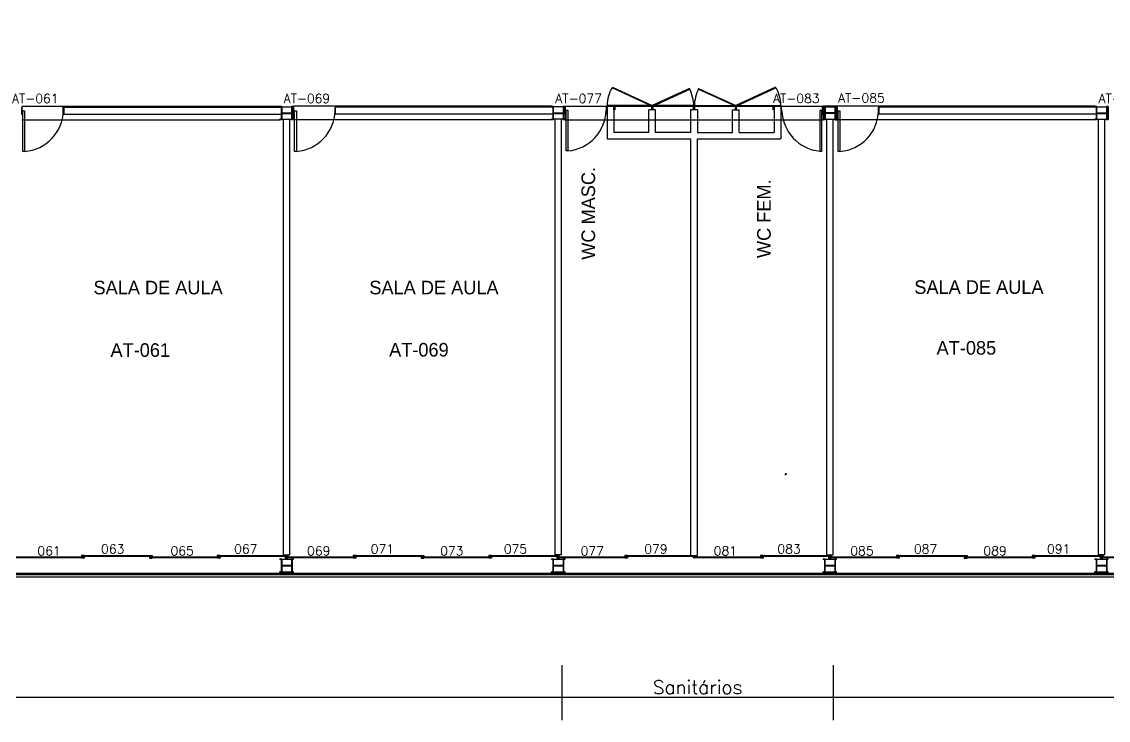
# Model space of a CAD drawing. Header units: millimetres. Extents: x 3509 to 3629, y 975 to 1006.
# Drawn here: x 3554.16 to 3578.16, y 975.09 to 990.52 of the extents above; entities that cross this region are included whole.
import ezdxf
from ezdxf.enums import TextEntityAlignment as Align

# ---------------------------------------------------------------- set-up
doc = ezdxf.new("R2010")
doc.units = ezdxf.units.MM
for name, color, linetype in [('3', 2, 'Continuous'), ('ENDEREÇO', 2, 'Continuous'), ('MATRIZ', 2, 'Continuous'), ('MATRIZ-1', 1, 'Continuous'), ('NMOD', 2, 'Continuous'), ('TEXTO-CENTRO-CUSTO', 2, 'Continuous')]:
    doc.layers.add(name, color=color, linetype=linetype)
doc.styles.add('FONTE', font='FONTE.shx', dxfattribs={"height": 0.4})
doc.styles.add('ROMANS', font='simplex.shx', dxfattribs={"height": 0.3})
doc.styles.add('UNB-100', font='simplex.shx', dxfattribs={"height": 0.2})
doc.dimstyles.new('1', dxfattribs={"dimtxt": 0.3, "dimasz": 0.18, "dimexe": 0.5, "dimexo": 1, "dimgap": 0.08, "dimtad": 1, "dimdec": 4, "dimzin": 12, "dimdsep": 46, "dimtxsty": 'ROMANS', "dimblk1": 'NONE', "dimblk2": 'NONE', "dimsah": 1, "dimcen": 0, "dimclrd": 2, "dimclre": 2, "dimclrt": 2, "dimadec": 0, "dimazin": 0, "dimtfac": 1, "dimtdec": 4, "dimtofl": 0, "dimtmove": 2, "dimatfit": 3, "dimldrblk": 'NONE', "dimfxl": 1, "dimtolj": 1, "dimtzin": 4, "dimarcsym": 0})

# ---------------------------------------------------------------- blocks, each defined once
blk = doc.blocks.new('*D21')
at = {"layer": 'DEFPOINTS', "color": 0, "linetype": 'Continuous', "transparency": 16777216}
for p in [(3572.081, 977.308), (3590.081, 977.308), (3572.081, 975.591)]:
    blk.add_point(p, dxfattribs=at)
at = {"layer": 'TEXTO-CENTRO-CUSTO', "color": 2, "linetype": 'Continuous', "lineweight": -2, "transparency": 16777216}
for p, q in [((3572.081, 976.308), (3572.081, 975.091)), ((3590.081, 976.308), (3590.081, 975.091)), ((3590.081, 975.591), (3572.081, 975.591))]:
    blk.add_line(p, q, dxfattribs=at)
at = {"layer": 'TEXTO-CENTRO-CUSTO', "color": 2, "linetype": 'Continuous', "transparency": 16777216, "insert": (3581.081, 975.821), "char_height": 0.3, "attachment_point": 5, "style": 'ROMANS'}
blk.add_mtext('\\A1;Salas de Aula', dxfattribs=at)
blk = doc.blocks.new('_NONE')
at = {"color": 0, "linetype": 'ByBlock'}
blk.add_circle((0, 0), 0.25, dxfattribs=at)
blk = doc.blocks.new('*D22')
at = {"layer": 'DEFPOINTS', "color": 0, "linetype": 'Continuous', "transparency": 16777216}
for p in [(3566.088, 977.308), (3572.081, 977.308), (3566.088, 975.591)]:
    blk.add_point(p, dxfattribs=at)
at = {"layer": 'TEXTO-CENTRO-CUSTO', "color": 2, "linetype": 'Continuous', "lineweight": -2, "transparency": 16777216}
for p, q in [((3566.088, 976.308), (3566.088, 975.091)), ((3572.081, 976.308), (3572.081, 975.091)), ((3572.081, 975.591), (3566.088, 975.591))]:
    blk.add_line(p, q, dxfattribs=at)
at = {"layer": 'TEXTO-CENTRO-CUSTO', "color": 2, "linetype": 'Continuous', "transparency": 16777216, "insert": (3569.085, 975.821), "char_height": 0.3, "attachment_point": 5, "style": 'ROMANS'}
blk.add_mtext('\\A1;Sanitários', dxfattribs=at)

msp = doc.modelspace()

# ---------------------------------------------------------------- linework, layer by layer
msp.add_lwpolyline([(3508.85567, 1002.75329), (3629.15508, 1002.75329), (3629.15508, 978.25329), (3508.85567, 978.25329)], close=True)
at = {"layer": 'MATRIZ'}
for p, q in [((3568.07312, 988.65293), (3567.19532, 989.05802)), ((3567.20579, 989.07508), (3568.08312, 988.67025)), ((3568.9042, 989.04912), (3568.08312, 988.67025)), ((3569.10714, 989.04912), (3569.92822, 988.67025)), ((3570.80555, 989.07508), (3569.92822, 988.67025)), ((3569.93822, 988.65293), (3570.81601, 989.05802)), ((3568.09312, 988.65293), (3568.91271, 989.03116)), ((3569.91822, 988.65293), (3569.09862, 989.03116)), ((3554.1596, 988.4749), (3554.1596, 988.6349)), ((3554.1646, 988.6349), (3554.1596, 988.6349)), ((3554.1646, 988.4749), (3554.1646, 988.6349)), ((3555.0795, 988.6349), (3555.0745, 988.6349)), ((3555.0745, 988.4749), (3555.0745, 988.6349)), ((3555.0795, 988.4749), (3555.0795, 988.6349)), ((3555.08347, 988.6309), (3559.88567, 988.6309)), ((3555.08347, 988.6309), (3555.08347, 988.4809)), ((3559.85567, 988.6409), (3559.85567, 988.6529)), ((3559.85567, 988.6529), (3559.89767, 988.6529)), ((3559.85567, 988.6409), (3559.88567, 988.6409)), ((3559.88567, 988.6409), (3559.88567, 988.3649)), ((3559.89767, 988.6529), (3559.89767, 988.3529)), ((3559.89767, 988.6409), (3560.11367, 988.6409)), ((3560.11367, 988.6529), (3560.15567, 988.6529)), ((3560.11367, 988.6529), (3560.11367, 988.3529)), ((3560.12567, 988.6409), (3560.12567, 988.3649)), ((3560.12567, 988.6409), (3560.15567, 988.6409)), ((3560.15567, 988.6409), (3560.15567, 988.6529)), ((3560.15567, 988.6409), (3560.15567, 988.3649)), ((3560.16114, 988.47489), (3560.16114, 988.63489)), ((3560.16614, 988.63489), (3560.16114, 988.63489)), ((3560.16614, 988.47489), (3560.16614, 988.63489)), ((3561.07603, 988.47489), (3561.07603, 988.63489)), ((3561.08103, 988.63489), (3561.07603, 988.63489)), ((3561.08103, 988.47489), (3561.08103, 988.63489)), ((3561.08603, 988.48089), (3561.08603, 988.63089)), ((3565.88567, 988.63089), (3561.08603, 988.63089)), ((3565.85567, 988.6409), (3565.85567, 988.6529)), ((3565.85567, 988.6529), (3565.89767, 988.6529)), ((3565.85567, 988.6409), (3565.88567, 988.6409)), ((3565.88567, 988.6409), (3565.88567, 988.3649)), ((3565.89767, 988.6529), (3565.89767, 988.3529)), ((3566.11367, 988.6409), (3565.89767, 988.6409)), ((3566.11367, 988.6529), (3566.15567, 988.6529)), ((3566.11367, 988.6529), (3566.11367, 988.3529)), ((3566.12567, 988.6409), (3566.15567, 988.6409)), ((3566.12567, 988.6409), (3566.12567, 988.3649)), ((3566.15567, 988.6409), (3566.15567, 988.6529)), ((3566.15567, 988.6409), (3566.15567, 988.6529)), ((3566.15567, 988.6409), (3566.15567, 988.3649)), ((3566.16067, 988.48082), (3566.16067, 988.64082)), ((3566.16567, 988.64082), (3566.16067, 988.64082)), ((3566.16567, 988.48082), (3566.16567, 988.64082)), ((3566.18123, 988.56603), (3566.22123, 988.56603)), ((3566.18123, 987.66603), (3566.18123, 988.56603)), ((3566.22123, 988.56603), (3566.22123, 987.66603)), ((3567.07557, 988.48561), (3567.07557, 988.64561)), ((3567.08057, 988.64561), (3567.07557, 988.64561)), ((3567.08057, 988.48561), (3567.08057, 988.64561)), ((3567.08557, 988.6529), (3567.08557, 988.6729)), ((3568.08012, 988.6729), (3567.08557, 988.6729)), ((3567.08557, 988.6529), (3567.08557, 987.9329)), ((3567.08557, 988.6529), (3568.08575, 988.6529)), ((3567.25557, 988.6529), (3567.23557, 988.6529)), ((3567.23557, 988.5779), (3567.23557, 988.6529)), ((3567.23557, 988.62222), (3567.23557, 988.07222)), ((3567.25557, 988.5779), (3567.23557, 988.5779)), ((3567.25557, 988.65283), (3567.25557, 988.5779)), ((3568.15812, 988.57793), (3568.00812, 988.57793)), ((3568.00812, 988.07222), (3568.00812, 988.57793)), ((3568.07312, 988.65293), (3568.08312, 988.67025)), ((3568.09312, 988.65293), (3568.07312, 988.65293)), ((3568.07312, 988.57793), (3568.07312, 988.65293)), ((3568.09312, 988.57793), (3568.07312, 988.57793)), ((3568.08012, 988.6529), (3568.08012, 988.6729)), ((3568.09312, 988.65293), (3568.08312, 988.67025)), ((3569.00267, 988.6729), (3568.08612, 988.6729)), ((3568.08612, 988.6529), (3568.08612, 988.6729)), ((3569.08067, 988.6529), (3568.09175, 988.6529)), ((3568.09312, 988.65286), (3568.09312, 988.57793)), ((3568.15812, 988.07222), (3568.15812, 988.57793)), ((3568.93067, 988.6529), (3569.91958, 988.6529)), ((3568.93067, 988.57796), (3568.93067, 988.07429)), ((3569.08067, 988.57796), (3568.93067, 988.57796)), ((3569.01567, 988.65297), (3568.99567, 988.65297)), ((3568.99567, 988.57797), (3568.99567, 988.65297)), ((3569.01567, 988.57797), (3568.99567, 988.57797)), ((3569.00267, 988.65293), (3569.00267, 988.67293)), ((3569.00867, 988.65293), (3569.00867, 988.67293)), ((3569.00867, 988.6729), (3569.92522, 988.6729)), ((3569.01567, 988.6529), (3569.01567, 988.57797)), ((3569.08067, 988.57796), (3569.08067, 988.07229)), ((3569.85322, 988.57793), (3570.00322, 988.57793)), ((3569.85322, 988.07222), (3569.85322, 988.57793)), ((3569.91822, 988.65293), (3569.92822, 988.67025)), ((3569.93822, 988.65286), (3569.91822, 988.65286)), ((3569.91822, 988.57786), (3569.91822, 988.65286)), ((3569.93822, 988.57786), (3569.91822, 988.57786)), ((3569.92522, 988.6529), (3569.92522, 988.6729)), ((3570.92577, 988.6529), (3569.92558, 988.6529)), ((3569.93822, 988.65293), (3569.92822, 988.67025)), ((3569.93122, 988.6529), (3569.93122, 988.6729)), ((3569.93122, 988.6729), (3570.92577, 988.6729)), ((3569.93822, 988.6528), (3569.93822, 988.57786)), ((3570.00322, 988.07222), (3570.00322, 988.57793)), ((3570.77577, 988.65293), (3570.75577, 988.65293)), ((3570.75577, 988.57793), (3570.75577, 988.65293)), ((3570.77577, 988.57793), (3570.75577, 988.57793)), ((3570.77577, 988.65286), (3570.77577, 988.57793)), ((3570.77577, 988.62222), (3570.77577, 988.07222)), ((3570.92577, 988.6729), (3570.92577, 987.9329)), ((3570.93077, 988.48119), (3570.93077, 988.64119)), ((3570.93077, 988.64119), (3570.93577, 988.64119)), ((3570.93577, 988.48119), (3570.93577, 988.64119)), ((3571.78738, 988.56162), (3571.78738, 987.66162)), ((3571.82738, 988.56162), (3571.78738, 988.56162)), ((3571.82738, 987.66162), (3571.82738, 988.56162)), ((3571.84567, 988.48119), (3571.84567, 988.64119)), ((3571.84567, 988.64119), (3571.85067, 988.64119)), ((3571.85067, 988.48119), (3571.85067, 988.64119)), ((3572.16126, 988.6529), (3571.86126, 988.6529)), ((3571.90326, 988.6529), (3571.86126, 988.6529)), ((3571.86126, 988.6409), (3571.86126, 988.6529)), ((3571.86126, 988.6529), (3571.86126, 988.3649)), ((3571.89126, 988.6409), (3571.86126, 988.6409)), ((3571.89126, 988.6409), (3571.89126, 988.3649)), ((3571.90326, 988.6529), (3571.90326, 988.3529)), ((3571.90326, 988.6409), (3572.11926, 988.6409)), ((3572.11926, 988.6529), (3572.11926, 988.3529)), ((3572.16126, 988.6529), (3572.11926, 988.6529)), ((3572.13126, 988.6409), (3572.13126, 988.3649)), ((3572.16126, 988.6409), (3572.13126, 988.6409)), ((3572.16126, 988.6409), (3572.16126, 988.6529)), ((3572.16126, 988.6409), (3572.16126, 988.3529)), ((3572.16673, 988.47489), (3572.16673, 988.63489)), ((3572.17173, 988.63489), (3572.16673, 988.63489)), ((3572.17173, 988.47489), (3572.17173, 988.63489)), ((3573.08663, 988.63489), (3573.08163, 988.63489)), ((3573.08163, 988.47489), (3573.08163, 988.63489)), ((3573.08663, 988.47489), (3573.08663, 988.63489)), ((3577.88567, 988.6309), (3573.09163, 988.6309)), ((3573.09163, 988.4809), (3573.09163, 988.6309)), ((3577.85567, 988.65289), (3577.89767, 988.65289)), ((3577.85567, 988.64089), (3577.85567, 988.65289)), ((3577.85567, 988.64089), (3577.88567, 988.64089)), ((3577.88567, 988.64089), (3577.88567, 988.36489)), ((3577.89767, 988.65289), (3577.89767, 988.35289)), ((3577.89767, 988.64089), (3578.11367, 988.64089)), ((3578.11367, 988.65289), (3578.11367, 988.35289)), ((3578.11367, 988.65289), (3578.15567, 988.65289)), ((3578.12567, 988.64089), (3578.12567, 988.36489)), ((3578.12567, 988.64089), (3578.15567, 988.64089)), ((3578.15567, 988.64089), (3578.15567, 988.65289)), ((3578.15567, 988.64089), (3578.15567, 988.36489)), ((3554.1646, 988.4749), (3554.1596, 988.4749)), ((3554.18013, 988.55532), (3554.22013, 988.55532)), ((3554.18013, 987.65532), (3554.18013, 988.55532)), ((3554.22013, 988.55532), (3554.22013, 987.65532)), ((3555.0795, 988.4749), (3555.0745, 988.4749)), ((3555.08347, 988.4809), (3559.88567, 988.4809)), ((3559.85567, 988.3529), (3559.85567, 988.3649)), ((3559.88567, 988.3649), (3559.85567, 988.3649)), ((3559.85567, 988.3529), (3559.85567, 988.3649)), ((3559.89767, 988.3529), (3559.85567, 988.3529)), ((3559.89767, 988.3529), (3559.85567, 988.3529)), ((3559.89767, 988.5089), (3560.11367, 988.5089)), ((3559.89767, 988.4969), (3560.11367, 988.4969)), ((3559.89767, 988.3649), (3560.11367, 988.3649)), ((3559.93067, 988.3649), (3559.93067, 978.74777)), ((3560.08067, 978.74777), (3560.08067, 988.3649)), ((3560.15567, 988.3529), (3560.11367, 988.3529)), ((3560.15567, 988.3649), (3560.12567, 988.3649)), ((3560.15567, 988.3529), (3560.15567, 988.3649)), ((3560.16614, 988.47489), (3560.16114, 988.47489)), ((3560.18166, 988.55531), (3560.22166, 988.55531)), ((3560.18166, 987.65531), (3560.18166, 988.55531)), ((3560.22166, 988.55531), (3560.22166, 987.65531)), ((3561.08103, 988.47489), (3561.07603, 988.47489)), ((3565.88567, 988.48089), (3561.08603, 988.48089)), ((3565.88567, 988.3649), (3565.85567, 988.3649)), ((3565.85567, 988.3529), (3565.85567, 988.3649)), ((3565.89767, 988.3529), (3565.85567, 988.3529)), ((3565.89767, 988.5089), (3566.11367, 988.5089)), ((3565.89767, 988.4969), (3566.11367, 988.4969)), ((3566.11367, 988.3649), (3565.89767, 988.3649)), ((3565.93067, 988.3649), (3565.93067, 978.74777)), ((3566.08067, 978.74777), (3566.08067, 988.3649)), ((3566.15567, 988.3529), (3566.11367, 988.3529)), ((3566.15567, 988.3649), (3566.12567, 988.3649)), ((3566.15567, 988.3529), (3566.15567, 988.3649)), ((3566.16567, 988.48082), (3566.16067, 988.48082)), ((3567.08057, 988.48561), (3567.07557, 988.48561)), ((3570.93077, 988.48119), (3570.93577, 988.48119)), ((3571.84567, 988.48119), (3571.85067, 988.48119)), ((3571.86126, 988.3529), (3571.86126, 988.3649)), ((3571.86126, 988.3649), (3571.89126, 988.3649)), ((3571.90326, 988.3529), (3571.86126, 988.3529)), ((3572.11926, 988.5089), (3571.90326, 988.5089)), ((3572.11926, 988.4969), (3571.90326, 988.4969)), ((3571.90326, 988.3649), (3572.11926, 988.3649)), ((3571.93067, 988.3649), (3571.93067, 978.74777)), ((3572.08067, 978.74777), (3572.08067, 988.3649)), ((3572.11926, 988.3529), (3572.16126, 988.3529)), ((3572.13126, 988.3649), (3572.16126, 988.3649)), ((3572.16126, 988.3529), (3572.16126, 988.3649)), ((3572.17173, 988.47489), (3572.16673, 988.47489)), ((3572.18726, 988.55531), (3572.22726, 988.55531)), ((3572.18726, 987.65531), (3572.18726, 988.55531)), ((3572.22726, 988.55531), (3572.22726, 987.65531)), ((3573.08663, 988.47489), (3573.08163, 988.47489)), ((3577.88567, 988.4809), (3573.09163, 988.4809)), ((3577.85567, 988.35289), (3577.85567, 988.36489)), ((3577.88567, 988.36489), (3577.85567, 988.36489)), ((3577.89767, 988.35289), (3577.85567, 988.35289)), ((3577.89767, 988.50889), (3578.11367, 988.50889)), ((3577.89767, 988.49689), (3578.11367, 988.49689)), ((3577.89767, 988.36489), (3578.11367, 988.36489)), ((3577.93067, 988.36489), (3577.93067, 978.74871)), ((3578.08067, 978.74871), (3578.08067, 988.36489)), ((3578.15567, 988.35289), (3578.11367, 988.35289)), ((3578.15567, 988.36489), (3578.12567, 988.36489)), ((3578.15567, 988.35289), (3578.15567, 988.36489)), ((3567.08557, 987.9329), (3568.93067, 987.9329)), ((3568.00812, 988.07222), (3567.23557, 988.07222)), ((3568.93067, 988.07222), (3568.15812, 988.07222)), ((3568.93067, 987.9329), (3568.93067, 978.73195)), ((3569.08067, 988.07222), (3569.85322, 988.07222)), ((3569.08067, 978.73195), (3569.08067, 987.9329)), ((3569.08067, 987.9329), (3570.92577, 987.9329)), ((3570.00322, 988.07222), (3570.77577, 988.07222)), ((3554.22013, 987.65532), (3554.18013, 987.65532)), ((3560.22166, 987.65531), (3560.18166, 987.65531)), ((3566.22123, 987.66603), (3566.18123, 987.66603)), ((3571.78738, 987.66162), (3571.82738, 987.66162)), ((3572.22726, 987.65531), (3572.18726, 987.65531)), ((3571.0204, 980.53463), (3571.0204, 980.50463)), ((3571.0254, 980.53463), (3571.0254, 980.50463)), ((3571.0554, 980.53463), (3571.0254, 980.53463)), ((3559.93067, 978.74777), (3560.08067, 978.74777)), ((3566.08067, 978.74777), (3565.93067, 978.74777)), ((3568.93067, 978.73195), (3569.08067, 978.73195)), ((3571.93067, 978.74777), (3572.08067, 978.74777)), ((3577.93067, 978.74871), (3578.08067, 978.74871))]:
    msp.add_line(p, q, dxfattribs=at)
for centre, radius, start, end in [((3567.89757, 988.6529), 0.81225, 149.942267, 178.589059), ((3567.93985, 988.59911), 1.06418, 2.901029, 25.016171), ((3570.07149, 988.59911), 1.06418, 154.983829, 177.098971), ((3570.11377, 988.6529), 0.81225, 1.410941, 30.057733), ((3566.13634, 988.58838), 0.92624, 275.258505, 358.591344), ((3571.87227, 988.58396), 0.92624, 181.408656, 264.741495), ((3554.15067, 988.57679), 0.92408, 274.310497, 358.642288), ((3560.15221, 988.57678), 0.92408, 274.310497, 358.642288), ((3572.1578, 988.57678), 0.92408, 274.310497, 358.642288)]:
    msp.add_arc(centre, radius, start, end, dxfattribs=at)
at = {"layer": 'MATRIZ-1'}
for p, q in [((3554.15567, 988.6529), (3559.85567, 988.6529)), ((3565.85567, 988.6529), (3560.15567, 988.6529)), ((3566.15567, 988.6529), (3571.86126, 988.6529)), ((3577.85567, 988.6529), (3572.16126, 988.6529)), ((3554.15567, 988.3529), (3559.85567, 988.3529)), ((3565.85567, 988.3529), (3560.15567, 988.3529)), ((3566.15567, 988.3529), (3571.86126, 988.3529)), ((3577.85567, 988.3529), (3572.16126, 988.3529)), ((3555.47567, 978.73231), (3555.47567, 978.70231)), ((3555.53567, 978.73231), (3555.47567, 978.73231)), ((3557.02867, 978.72531), (3555.48267, 978.72531)), ((3555.48267, 978.70931), (3555.48267, 978.72531)), ((3556.97567, 978.73231), (3557.03567, 978.73231)), ((3557.02867, 978.70931), (3557.02867, 978.72531)), ((3557.03567, 978.73231), (3557.03567, 978.70231)), ((3558.47567, 978.73231), (3558.47567, 978.70231)), ((3558.53567, 978.73231), (3558.47567, 978.73231)), ((3560.02867, 978.72531), (3558.48267, 978.72531)), ((3558.48267, 978.70931), (3558.48267, 978.72531)), ((3559.97567, 978.73231), (3560.03567, 978.73231)), ((3560.02867, 978.70931), (3560.02867, 978.72531)), ((3560.03567, 978.73231), (3560.03567, 978.70231)), ((3561.47567, 978.73231), (3561.47567, 978.70231)), ((3561.53567, 978.73231), (3561.47567, 978.73231)), ((3561.48267, 978.70931), (3561.48267, 978.72531)), ((3563.02867, 978.72531), (3561.48267, 978.72531)), ((3562.97567, 978.73231), (3563.03567, 978.73231)), ((3563.02867, 978.70931), (3563.02867, 978.72531)), ((3563.03567, 978.73231), (3563.03567, 978.70231)), ((3564.47567, 978.73231), (3564.47567, 978.70231)), ((3564.53567, 978.73231), (3564.47567, 978.73231)), ((3566.02867, 978.72531), (3564.48267, 978.72531)), ((3564.48267, 978.70931), (3564.48267, 978.72531)), ((3565.97567, 978.73231), (3566.03567, 978.73231)), ((3565.97567, 978.73231), (3566.03567, 978.73231)), ((3567.47567, 978.73231), (3567.47567, 978.70231)), ((3567.53567, 978.73231), (3567.47567, 978.73231)), ((3567.47567, 978.73231), (3567.47567, 978.70231)), ((3567.53567, 978.73231), (3567.47567, 978.73231)), ((3567.48267, 978.70931), (3567.48267, 978.72531)), ((3567.48267, 978.70931), (3567.48267, 978.72531)), ((3569.02867, 978.72531), (3567.48267, 978.72531)), ((3569.02867, 978.72531), (3567.48267, 978.72531)), ((3568.99067, 978.72813), (3569.02067, 978.72813)), ((3568.99067, 978.72513), (3568.99067, 978.72813)), ((3568.99067, 978.72513), (3569.01767, 978.72513)), ((3569.01567, 978.71713), (3569.01567, 978.72313)), ((3569.01767, 978.71513), (3569.01767, 978.72513)), ((3569.02067, 978.71213), (3569.02067, 978.72813)), ((3570.47567, 978.73231), (3570.47567, 978.70231)), ((3570.53567, 978.73231), (3570.47567, 978.73231)), ((3570.47567, 978.73231), (3570.47567, 978.70231)), ((3570.53567, 978.73231), (3570.47567, 978.73231)), ((3572.02867, 978.72531), (3570.48267, 978.72531)), ((3572.02867, 978.72531), (3570.48267, 978.72531)), ((3570.48267, 978.70931), (3570.48267, 978.72531)), ((3570.48267, 978.70931), (3570.48267, 978.72531)), ((3571.97567, 978.73231), (3572.03567, 978.73231)), ((3572.02867, 978.70931), (3572.02867, 978.72531)), ((3572.03567, 978.73231), (3572.03567, 978.70231)), ((3573.47567, 978.73231), (3573.47567, 978.70231)), ((3573.53567, 978.73231), (3573.47567, 978.73231)), ((3575.02867, 978.72531), (3573.48267, 978.72531)), ((3573.48267, 978.70931), (3573.48267, 978.72531)), ((3574.97567, 978.73231), (3575.03567, 978.73231)), ((3575.02867, 978.70931), (3575.02867, 978.72531)), ((3575.03567, 978.73231), (3575.03567, 978.70231)), ((3576.47567, 978.73231), (3576.47567, 978.70231)), ((3576.53567, 978.73231), (3576.47567, 978.73231)), ((3578.02867, 978.72531), (3576.48267, 978.72531)), ((3576.48267, 978.70931), (3576.48267, 978.72531)), ((3577.97567, 978.73231), (3578.03567, 978.73231)), ((3578.02867, 978.70931), (3578.02867, 978.72531)), ((3578.03567, 978.73231), (3578.03567, 978.70231)), ((3555.52867, 978.69531), (3553.98267, 978.69531)), ((3555.52867, 978.67931), (3553.98267, 978.67931)), ((3555.47567, 978.70231), (3555.53567, 978.70231)), ((3555.53567, 978.67231), (3555.47567, 978.67231)), ((3557.02867, 978.70931), (3555.48267, 978.70931)), ((3555.52867, 978.69531), (3555.52867, 978.67931)), ((3555.53567, 978.70231), (3555.53567, 978.67231)), ((3556.97567, 978.70231), (3556.97567, 978.67231)), ((3557.03567, 978.70231), (3556.97567, 978.70231)), ((3556.97567, 978.67231), (3557.03567, 978.67231)), ((3558.52867, 978.69531), (3556.98267, 978.69531)), ((3556.98267, 978.69531), (3556.98267, 978.67931)), ((3558.52867, 978.67931), (3556.98267, 978.67931)), ((3558.47567, 978.70231), (3558.53567, 978.70231)), ((3558.53567, 978.67231), (3558.47567, 978.67231)), ((3560.02867, 978.70931), (3558.48267, 978.70931)), ((3558.52867, 978.69531), (3558.52867, 978.67931)), ((3558.53567, 978.70231), (3558.53567, 978.67231)), ((3559.85567, 978.64563), (3559.85567, 978.65763)), ((3559.85567, 978.65763), (3559.89767, 978.65763)), ((3559.85567, 978.64563), (3559.88567, 978.64563)), ((3559.88567, 978.64563), (3559.88567, 978.36963)), ((3559.89767, 978.65763), (3559.89767, 978.35763)), ((3559.89767, 978.64563), (3560.11367, 978.64563)), ((3559.89767, 978.51363), (3560.11367, 978.51363)), ((3559.89767, 978.50163), (3560.11367, 978.50163)), ((3559.97567, 978.70231), (3559.97567, 978.67231)), ((3560.03567, 978.70231), (3559.97567, 978.70231)), ((3559.97567, 978.67231), (3560.03567, 978.67231)), ((3559.98267, 978.69531), (3559.98267, 978.67931)), ((3559.98267, 978.69531), (3559.98267, 978.67931)), ((3561.52867, 978.69531), (3559.98267, 978.69531)), ((3561.52867, 978.67931), (3559.98267, 978.67931)), ((3560.11367, 978.65763), (3560.11367, 978.35763)), ((3560.11367, 978.65763), (3560.15567, 978.65763)), ((3560.12567, 978.64563), (3560.12567, 978.36963)), ((3560.12567, 978.64563), (3560.15567, 978.64563)), ((3560.15567, 978.64563), (3560.15567, 978.65763)), ((3561.47567, 978.70231), (3561.53567, 978.70231)), ((3561.53567, 978.67231), (3561.47567, 978.67231)), ((3563.02867, 978.70931), (3561.48267, 978.70931)), ((3561.52867, 978.69531), (3561.52867, 978.67931)), ((3561.53567, 978.70231), (3561.53567, 978.67231)), ((3562.97567, 978.70231), (3562.97567, 978.67231)), ((3563.03567, 978.70231), (3562.97567, 978.70231)), ((3562.97567, 978.67231), (3563.03567, 978.67231)), ((3564.52867, 978.69531), (3562.98267, 978.69531)), ((3562.98267, 978.69531), (3562.98267, 978.67931)), ((3564.52867, 978.67931), (3562.98267, 978.67931)), ((3564.47567, 978.70231), (3564.53567, 978.70231)), ((3564.53567, 978.67231), (3564.47567, 978.67231)), ((3566.02867, 978.70931), (3564.48267, 978.70931)), ((3564.52867, 978.69531), (3564.52867, 978.67931)), ((3564.53567, 978.70231), (3564.53567, 978.67231)), ((3565.85567, 978.64563), (3565.85567, 978.65763)), ((3565.85567, 978.65763), (3565.89767, 978.65763)), ((3565.85567, 978.64563), (3565.88567, 978.64563)), ((3565.88567, 978.64563), (3565.88567, 978.36963)), ((3565.89767, 978.65763), (3565.89767, 978.35763)), ((3565.89767, 978.64563), (3566.11367, 978.64563)), ((3565.89767, 978.51363), (3566.11367, 978.51363)), ((3565.89767, 978.50163), (3566.11367, 978.50163)), ((3565.97567, 978.70231), (3565.97567, 978.67231)), ((3566.03567, 978.70231), (3565.97567, 978.70231)), ((3565.97567, 978.70231), (3565.97567, 978.67231)), ((3566.03567, 978.70231), (3565.97567, 978.70231)), ((3565.97567, 978.67231), (3566.03567, 978.67231)), ((3565.97567, 978.67231), (3566.03567, 978.67231)), ((3565.98267, 978.69531), (3565.98267, 978.67931)), ((3565.98267, 978.69531), (3565.98267, 978.67931)), ((3565.98267, 978.69531), (3565.98267, 978.67931)), ((3565.98267, 978.69531), (3565.98267, 978.67931)), ((3567.52867, 978.69531), (3565.98267, 978.69531)), ((3567.52867, 978.69531), (3565.98267, 978.69531)), ((3567.52867, 978.67931), (3565.98267, 978.67931)), ((3567.52867, 978.67931), (3565.98267, 978.67931)), ((3566.11367, 978.65763), (3566.11367, 978.35763)), ((3566.11367, 978.65763), (3566.15567, 978.65763)), ((3566.12567, 978.64563), (3566.12567, 978.36963)), ((3566.12567, 978.64563), (3566.15567, 978.64563)), ((3566.15567, 978.64563), (3566.15567, 978.65763)), ((3567.47567, 978.70231), (3567.53567, 978.70231)), ((3567.47567, 978.70231), (3567.53567, 978.70231)), ((3567.53567, 978.67231), (3567.47567, 978.67231)), ((3567.53567, 978.67231), (3567.47567, 978.67231)), ((3569.02867, 978.70931), (3567.48267, 978.70931)), ((3569.02867, 978.70931), (3567.48267, 978.70931)), ((3567.52867, 978.69531), (3567.52867, 978.67931)), ((3567.52867, 978.69531), (3567.52867, 978.67931)), ((3567.53567, 978.70231), (3567.53567, 978.67231)), ((3567.53567, 978.70231), (3567.53567, 978.67231)), ((3570.52867, 978.69531), (3568.98267, 978.69531)), ((3570.52867, 978.69531), (3568.98267, 978.69531)), ((3570.52867, 978.67931), (3568.98267, 978.67931)), ((3570.52867, 978.67931), (3568.98267, 978.67931)), ((3568.99067, 978.71513), (3569.01767, 978.71513)), ((3568.99067, 978.71213), (3568.99067, 978.71513)), ((3568.99067, 978.71213), (3569.02067, 978.71213)), ((3568.99067, 978.70713), (3568.99067, 978.69113)), ((3568.99067, 978.70713), (3569.02067, 978.70713)), ((3568.99067, 978.69113), (3569.02067, 978.69113)), ((3568.99367, 978.70413), (3568.99367, 978.69413)), ((3568.99367, 978.70413), (3569.02067, 978.70413)), ((3568.99367, 978.69413), (3569.02067, 978.69413)), ((3568.99567, 978.70213), (3568.99567, 978.69613)), ((3569.02067, 978.70713), (3569.02067, 978.70413)), ((3569.02067, 978.69413), (3569.02067, 978.69113)), ((3570.47567, 978.70231), (3570.53567, 978.70231)), ((3570.47567, 978.70231), (3570.53567, 978.70231)), ((3570.53567, 978.67231), (3570.47567, 978.67231)), ((3570.53567, 978.67231), (3570.47567, 978.67231)), ((3572.02867, 978.70931), (3570.48267, 978.70931)), ((3572.02867, 978.70931), (3570.48267, 978.70931)), ((3570.52867, 978.69531), (3570.52867, 978.67931)), ((3570.52867, 978.69531), (3570.52867, 978.67931)), ((3570.53567, 978.70231), (3570.53567, 978.67231)), ((3570.53567, 978.70231), (3570.53567, 978.67231)), ((3571.85567, 978.64563), (3571.85567, 978.65763)), ((3571.85567, 978.65763), (3571.89767, 978.65763)), ((3571.85567, 978.64563), (3571.88567, 978.64563)), ((3571.88567, 978.64563), (3571.88567, 978.36963)), ((3571.89767, 978.65763), (3571.89767, 978.35763)), ((3571.89767, 978.64563), (3572.11367, 978.64563)), ((3571.89767, 978.51363), (3572.11367, 978.51363)), ((3571.89767, 978.50163), (3572.11367, 978.50163)), ((3571.97567, 978.70231), (3571.97567, 978.67231)), ((3572.03567, 978.70231), (3571.97567, 978.70231)), ((3571.97567, 978.67231), (3572.03567, 978.67231)), ((3573.52867, 978.69531), (3571.98267, 978.69531)), ((3571.98267, 978.69531), (3571.98267, 978.67931)), ((3571.98267, 978.69531), (3571.98267, 978.67931)), ((3573.52867, 978.67931), (3571.98267, 978.67931)), ((3572.11367, 978.65763), (3572.11367, 978.35763)), ((3572.11367, 978.65763), (3572.15567, 978.65763)), ((3572.12567, 978.64563), (3572.12567, 978.36963)), ((3572.12567, 978.64563), (3572.15567, 978.64563)), ((3572.15567, 978.64563), (3572.15567, 978.65763)), ((3573.47567, 978.70231), (3573.53567, 978.70231)), ((3573.53567, 978.67231), (3573.47567, 978.67231)), ((3575.02867, 978.70931), (3573.48267, 978.70931)), ((3573.52867, 978.69531), (3573.52867, 978.67931)), ((3573.53567, 978.70231), (3573.53567, 978.67231)), ((3574.97567, 978.70231), (3574.97567, 978.67231)), ((3575.03567, 978.70231), (3574.97567, 978.70231)), ((3574.97567, 978.67231), (3575.03567, 978.67231)), ((3574.98267, 978.69531), (3574.98267, 978.67931)), ((3576.52867, 978.69531), (3574.98267, 978.69531)), ((3576.52867, 978.67931), (3574.98267, 978.67931)), ((3576.47567, 978.70231), (3576.53567, 978.70231)), ((3576.53567, 978.67231), (3576.47567, 978.67231)), ((3578.02867, 978.70931), (3576.48267, 978.70931)), ((3576.52867, 978.69531), (3576.52867, 978.67931)), ((3576.53567, 978.70231), (3576.53567, 978.67231)), ((3577.85567, 978.64563), (3577.85567, 978.65763)), ((3577.85567, 978.65763), (3577.89767, 978.65763)), ((3577.85567, 978.64563), (3577.88567, 978.64563)), ((3577.88567, 978.64563), (3577.88567, 978.36963)), ((3577.89767, 978.65763), (3577.89767, 978.35763)), ((3577.89767, 978.64563), (3578.11367, 978.64563)), ((3577.89767, 978.51363), (3578.11367, 978.51363)), ((3577.89767, 978.50163), (3578.11367, 978.50163)), ((3577.97567, 978.70231), (3577.97567, 978.67231)), ((3578.03567, 978.70231), (3577.97567, 978.70231)), ((3577.97567, 978.67231), (3578.03567, 978.67231)), ((3579.52867, 978.69531), (3577.98267, 978.69531)), ((3577.98267, 978.69531), (3577.98267, 978.67931)), ((3577.98267, 978.69531), (3577.98267, 978.67931)), ((3579.52867, 978.67931), (3577.98267, 978.67931)), ((3578.11367, 978.65763), (3578.15567, 978.65763)), ((3578.11367, 978.65763), (3578.11367, 978.35763)), ((3578.12567, 978.64563), (3578.12567, 978.36963)), ((3578.12567, 978.64563), (3578.15567, 978.64563)), ((3578.15567, 978.64563), (3578.15567, 978.65763)), ((3591.50457, 978.33329), (3508.85508, 978.33329)), ((3591.50457, 978.30329), (3508.85508, 978.30329)), ((3629.15508, 978.25329), (3508.85567, 978.25329)), ((3559.85567, 978.35763), (3559.85567, 978.36963)), ((3559.88567, 978.36963), (3559.85567, 978.36963)), ((3559.89767, 978.35763), (3559.85567, 978.35763)), ((3559.89767, 978.36963), (3560.11367, 978.36963)), ((3560.15567, 978.35763), (3560.11367, 978.35763)), ((3560.15567, 978.36963), (3560.12567, 978.36963)), ((3560.15567, 978.35763), (3560.15567, 978.36963)), ((3565.85567, 978.35763), (3565.85567, 978.36963)), ((3565.88567, 978.36963), (3565.85567, 978.36963)), ((3565.89767, 978.35763), (3565.85567, 978.35763)), ((3565.89767, 978.36963), (3566.11367, 978.36963)), ((3566.15567, 978.35763), (3566.11367, 978.35763)), ((3566.15567, 978.36963), (3566.12567, 978.36963)), ((3566.15567, 978.35763), (3566.15567, 978.36963)), ((3571.85567, 978.35763), (3571.85567, 978.36963)), ((3571.88567, 978.36963), (3571.85567, 978.36963)), ((3571.89767, 978.35763), (3571.85567, 978.35763)), ((3571.89767, 978.36963), (3572.11367, 978.36963)), ((3572.15567, 978.35763), (3572.11367, 978.35763)), ((3572.15567, 978.36963), (3572.12567, 978.36963)), ((3572.15567, 978.35763), (3572.15567, 978.36963)), ((3577.88567, 978.36963), (3577.85567, 978.36963)), ((3577.85567, 978.35763), (3577.85567, 978.36963)), ((3577.89767, 978.35763), (3577.85567, 978.35763)), ((3577.89767, 978.36963), (3578.11367, 978.36963)), ((3578.15567, 978.35763), (3578.11367, 978.35763)), ((3578.15567, 978.36963), (3578.12567, 978.36963)), ((3578.15567, 978.35763), (3578.15567, 978.36963))]:
    msp.add_line(p, q, dxfattribs=at)
at = {"layer": 'TEXTO-CENTRO-CUSTO', "color": 2, "linetype": 'ByBlock'}
for p, q in [((3566.08804, 976.30763), (3566.08804, 975.09066)), ((3566.08804, 975.59066), (3517.93332, 975.59066))]:
    msp.add_line(p, q, dxfattribs=at)

# ---------------------------------------------------------------- texts
at = {"layer": '3', "style": 'FONTE'}
for s, p in [('WC MASC.', (3566.8204, 987.31316)), ('WC FEM.', (3570.69925, 987.03864))]:
    msp.add_text(s, height=0.3, rotation=90, dxfattribs=at).set_placement(p, align=Align.RIGHT)
for s, p in [('SALA DE AULA', (3558.59502, 984.49928)), ('SALA DE AULA', (3564.68813, 984.49928)), ('SALA DE AULA', (3576.72574, 984.50952)), ('AT-061', (3557.43194, 983.11847)), ('AT-069', (3563.58643, 983.12557)), ('AT-085', (3575.67941, 983.16688))]:
    msp.add_text(s, height=0.3, dxfattribs=at).set_placement(p, align=Align.RIGHT)
at = {"layer": 'ENDEREÇO', "style": 'UNB-100'}
for s, p in [('AT-061', (3554.9694, 988.72565)), ('AT-069', (3560.9694, 988.72564)), ('AT-077', (3566.9694, 988.72564)), ('AT-083', (3571.77926, 988.7257)), ('AT-085', (3573.21806, 988.73764)), ('AT-093', (3578.9694, 988.72564))]:
    msp.add_text(s, height=0.2, dxfattribs=at).set_placement(p, align=Align.RIGHT)
at = {"layer": 'NMOD', "style": 'UNB-100'}
for s, p in [('063', (3556.42173, 978.77498)), ('067', (3559.36141, 978.77498)), ('071', (3562.37913, 978.77498)), ('075', (3565.31881, 978.77498)), ('079', (3568.42108, 978.77498)), ('083', (3571.36076, 978.77498)), ('087', (3574.37769, 978.77498)), ('091', (3577.31737, 978.77498)), ('061', (3555.0158, 978.73241)), ('065', (3557.95548, 978.73241)), ('069', (3560.9732, 978.73241)), ('073', (3563.91287, 978.73241)), ('077', (3567.01515, 978.73241)), ('081', (3569.95483, 978.73241)), ('085', (3572.97176, 978.73241)), ('089', (3575.91144, 978.73241))]:
    msp.add_text(s, height=0.2, dxfattribs=at).set_placement(p, align=Align.RIGHT)

# ---------------------------------------------------------------- dimensions: what is measured, and where the dimension line sits
at = {"layer": 'TEXTO-CENTRO-CUSTO', "linetype": 'Continuous'}
for base, p1, p2, text, picture, middle in [((3566.08804, 975.59066), (3572.08109, 977.30763), (3566.08804, 977.30763), 'Sanitários', '*D22', (3569.08457, 975.82066)), ((3572.08109, 975.59066), (3590.08077, 977.30763), (3572.08109, 977.30763), 'Salas de Aula', '*D21', (3581.08093, 975.82066))]:
    dim = msp.add_linear_dim(base=base, p1=p1, p2=p2, angle=180, text=text, dimstyle='1', dxfattribs=at)
    dim.commit()
    dim.dimension.update_dxf_attribs({"geometry": picture, "text_midpoint": middle})

doc.saveas('drawing.dxf')
